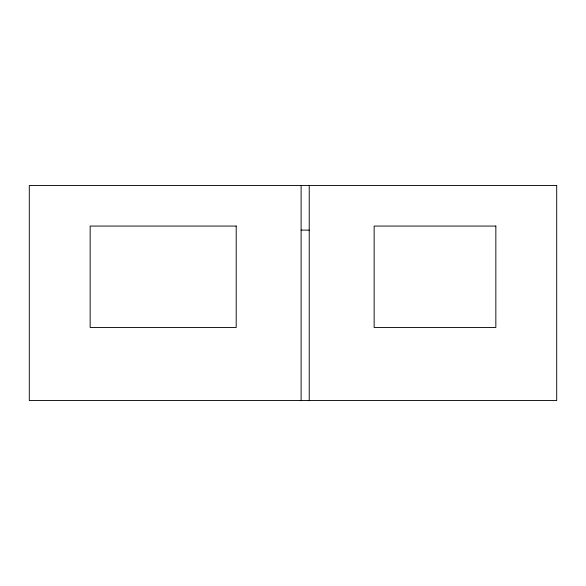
<?xml version="1.0" encoding="UTF-8"?>
<svg xmlns="http://www.w3.org/2000/svg" width="586" height="586" viewBox="0 0 586 586"><rect width="100%" height="100%" fill="white"/><g stroke="black" fill="none" stroke-linecap="round" stroke-linejoin="round"><path stroke-width="0.88" d="M301.116 230.115L309.225 230.115M309.225 185.491L309.225 400.509M301.116 185.491L301.116 400.509M556.7 185.491L29.3 185.491L29.3 400.509L556.7 400.509L556.7 185.491M236.202 226.064L90.156 226.064L90.156 327.486L236.202 327.486L236.202 226.064M495.844 226.064L374.139 226.064L374.139 327.486L495.844 327.486L495.844 226.064"/></g></svg>
